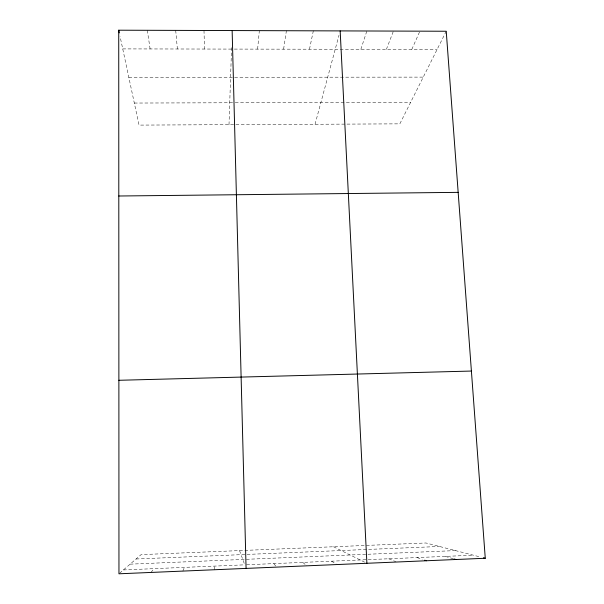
<?xml version="1.0" encoding="UTF-8"?>
<svg xmlns="http://www.w3.org/2000/svg" width="604" height="604" viewBox="0 0 604 604"><rect width="100%" height="100%" fill="white"/><g stroke="black" fill="none" stroke-linecap="round" stroke-linejoin="round"><path stroke-width="0.45" stroke-dasharray="3.02 2.27" d="M214.556 569.746L214.662 566.099M229.007 124.673L231.581 47.225M257.621 49.12L259.335 30.645M283.601 49.166L286.402 30.729M309.474 49.203L313.34 30.819M315.046 124.258L338.987 35.266M360.867 49.286L366.862 30.985M386.401 49.324L393.438 31.068M182.861 571.09L184.401 567.375M411.822 49.369L419.893 31.159M446.228 31.242L399.84 123.85L139.033 125.103L120.068 36.436M150.992 572.441L153.99 568.658M119.6 573.249L141.125 554.623L425.963 542.981L480.701 557.092M136.074 558.994L439.553 546.484M130.109 564.151L455.537 550.599M123.42 569.942L244.763 564.831M246.643 564.755L473.408 555.204M134.315 103.05L234.322 102.755M235.235 102.755L410.667 102.235M128.818 77.35L423.245 77.116M122.733 48.901L231.521 49.083M234.322 49.083L437.13 49.407M445.314 556.39L454.132 558.987M417.085 557.583L422.158 559.312M388.712 558.775L395.914 561.697M333.483 546.756L366.9 563.283M331.558 561.176L336.156 564.076M302.77 562.392L306.802 565.835M273.839 563.607L276.519 567.118M239.524 550.599L244.507 564.136M147.293 30.291L150.117 48.947M175.711 30.381L177.38 48.992M203.993 30.472L204.514 49.037"/><path stroke-width="0.91" d="M485.269 558.262L118.958 573.8L118.731 30.2L446.228 31.242L485.269 558.262L483.442 557.794M118.882 380.286L471.399 371.052M118.807 196.006L458.164 192.359M454.132 558.987L455.899 559.508M424.695 560.18L426.386 560.761M118.731 30.2L119.305 32.873M340.165 30.902L366.9 563.283M232.14 30.562L246.077 568.409"/></g></svg>
